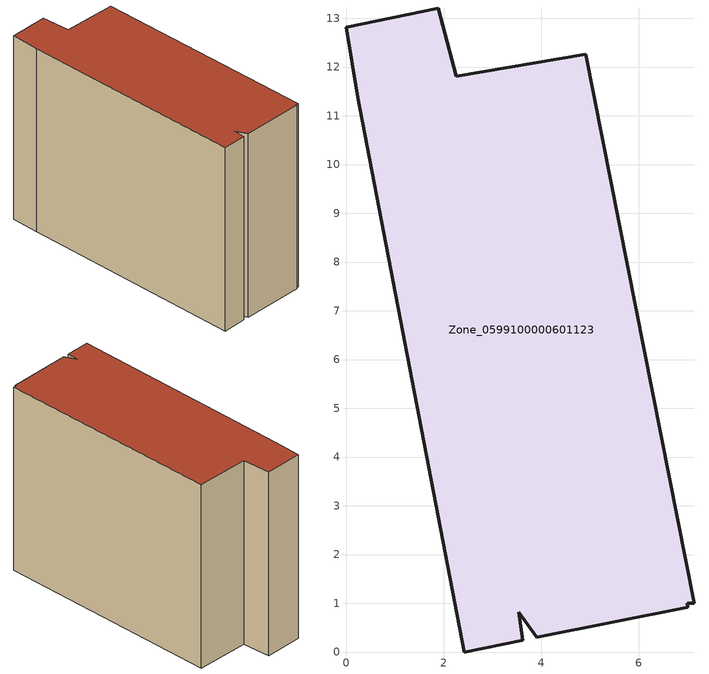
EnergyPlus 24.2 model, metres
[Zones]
Zone_0599100000601123
 floor ground (C_G): 3.62,0.24 2.42,0 0.24,11.38 0,12.82 1.89,13.21 2.26,11.81 4.91,12.26 7.14,1 6.99,0.99 7.01,0.92 3.91,0.3 3.54,0.82 z0
 wall outside (C_F): 7.14,1 4.91,12.26 2.26,11.81 1.89,13.21 0,12.82 0.24,11.38 2.42,0 3.62,0.24 3.54,0.82 3.91,0.3 7.01,0.92 6.99,0.99 7.14,1 z0:9.8
 roof outside (C_R): 2.42,0 3.62,0.24 3.54,0.82 3.91,0.3 7.01,0.92 6.99,0.99 7.14,1 4.91,12.26 2.26,11.81 1.89,13.21 0,12.82 0.24,11.38 z9.8
[BUILDING]
Pand.0599100000601123: North Axis=0; Terrain=City; Loads Convergence Tolerance Value=0.04; Temperature Convergence Tolerance Value=0.4; Solar Distribution=FullExterior; Maximum Number of Warmup Days=25; Minimum Number of Warmup Days=1
[Site:Location]
Rotterdam.The.Hague.AP_ZH_NLD Design_Conditions: Latitude=51.96; Longitude=4.45; Time Zone=1; Elevation=-4.5
[SITE:GROUNDTEMPERATURE:BUILDINGSURFACE]
18, 18, 18, 18, 18, 18, 18, 18, 18, 18, 18, 18
[MATERIAL] Thermal Absorptance=0.9; Solar Absorptance=0.7; Visible Absorptance=0.7
Name | Roughness | Thickness | Conductivity | Density | Specific Heat
G.TI.1946 | MediumSmooth | 0.15 | 1 | 540 | 1210
F.TI.1946 | Rough | 0.3 | 0.857143 | 1920 | 840
R.TI.1946 | MediumRough | 0.2 | 0.1 | 1500 | 1000
[CONSTRUCTION]
C_G: G.TI.1946
C_F: F.TI.1946
C_R: R.TI.1946
[ZONE]
Zone_0599100000601123: Type=1; Multiplier=1; Ceiling Height=Autocalculate; Volume=Autocalculate; Floor Area=autocalculate; Part of Total Floor Area=Yes
[ZONEINFILTRATION:DESIGNFLOWRATE]
Infil_Zone_0599100000601123: Zone or ZoneList or Space or SpaceList=Zone_0599100000601123; Schedule=AlwaysOn; Design Flow Rate Calculation Method=Flow/Area; Flow Rate per Floor Area=0.003; Constant Term Coefficient=1; Temperature Term Coefficient=0; Velocity Term Coefficient=0; Velocity Squared Term Coefficient=0
[HVACTEMPLATE:ZONE:IDEALLOADSAIRSYSTEM]
Zone_0599100000601123: Maximum Heating Supply Air Temperature=50; Minimum Cooling Supply Air Temperature=13; Maximum Heating Supply Air Humidity Ratio=0.0156; Minimum Cooling Supply Air Humidity Ratio=0.0077; Heating Limit=NoLimit; Cooling Limit=NoLimit; Dehumidification Control Type=ConstantSensibleHeatRatio; Cooling Sensible Heat Ratio=0.7; Dehumidification Setpoint=60; Humidification Control Type=None; Humidification Setpoint=30; Outdoor Air Method=None; Outdoor Air Flow Rate per Person=0.00944; Outdoor Air Flow Rate per Zone Floor Area=0; Outdoor Air Flow Rate per Zone=0; Demand Controlled Ventilation Type=None; Outdoor Air Economizer Type=NoEconomizer; Heat Recovery Type=None; Sensible Heat Recovery Effectiveness=0.7; Latent Heat Recovery Effectiveness=0.65
[ZONECONTROL:THERMOSTAT]
ThermostatControl_Zone_0599100000601123: Zone or ZoneList=Zone_0599100000601123; Control Type Schedule=DualSetpointControlType; Control 1=Thermostat_Zone_0599100000601123; Temperature Difference Between Cutout And Setpoint=0
[THERMOSTATSETPOINT:DUALSETPOINT]
Thermostat_Zone_0599100000601123: Heating Setpoint Temperature Schedule=HeatingSetpoint_Zone_0599100000601123; Cooling Setpoint Temperature Schedule=CoolingSetpoint_Zone_0599100000601123
[SCHEDULE:COMPACT]
HeatingSetpoint_Zone_0599100000601123: Through: 12/31, For: AllDays, Until: 24:00, 21
CoolingSetpoint_Zone_0599100000601123: Through: 12/31, For: AllDays, Until: 24:00, 24
DualSetpointControlType: Through: 12/31, For: AllDays, Until: 24:00, 4
AlwaysOn: Through: 12/31, For: AllDays, Until: 24:00, 1
